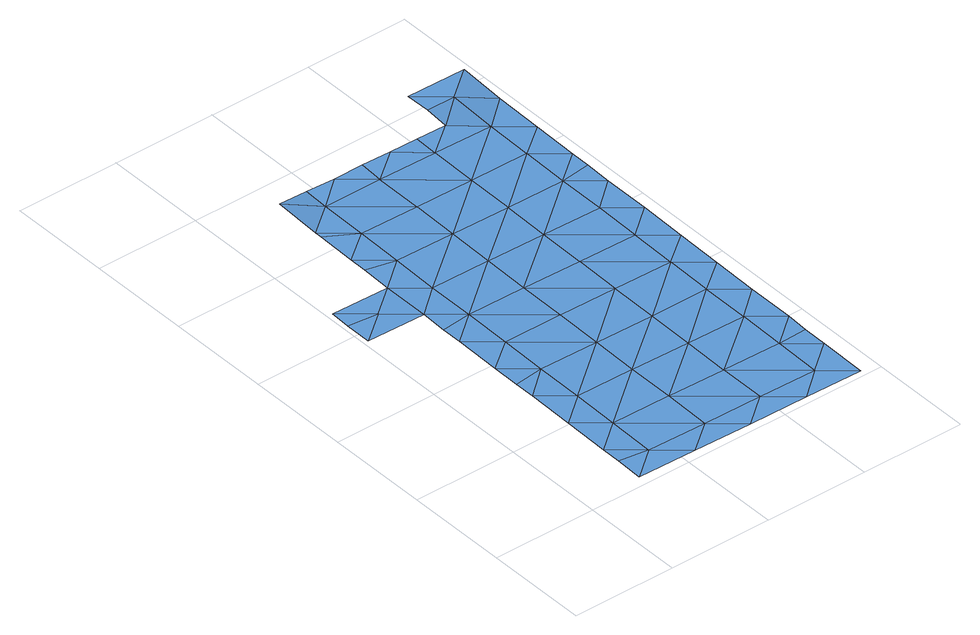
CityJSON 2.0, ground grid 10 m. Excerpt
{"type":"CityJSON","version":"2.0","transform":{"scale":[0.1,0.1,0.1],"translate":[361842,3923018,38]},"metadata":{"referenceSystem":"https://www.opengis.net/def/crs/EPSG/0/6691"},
"CityObjects":{
"waterbody1":{"type":"WaterBody","attributes":{"name":"9","class":"1140","function":"1","WaterBodyRiverFloodingRiskAttribute.description":"5","WaterBodyRiverFloodingRiskAttribute.rankOrg":"1","WaterBodyRiverFloodingRiskAttribute.adminType":"2","WaterBodyRiverFloodingRiskAttribute.scale":"L1"},"geometry":[{"type":"MultiSurface","lod":"1","boundaries":[[[0,1,2]],[[3,1,0]],[[4,1,3]],[[4,5,1]],[[6,5,4]],[[6,7,5]],[[6,8,7]],[[9,8,6]],[[9,10,8]],[[11,10,9]],[[12,10,11]],[[12,13,10]],[[14,13,12]],[[13,14,15]],[[14,16,15]],[[14,17,16]],[[17,14,18]],[[14,19,18]],[[18,19,20]],[[19,21,20]],[[19,22,21]],[[12,22,19]],[[22,23,21]],[[22,24,23]],[[24,22,25]],[[11,25,22]],[[11,26,25]],[[27,25,26]],[[26,28,27]],[[28,26,6]],[[29,27,28]],[[30,27,29]],[[27,30,31]],[[32,33,34]],[[34,33,35]],[[36,37,38]],[[39,37,36]],[[40,37,39]],[[41,42,5]],[[43,34,35]],[[44,32,34]],[[45,32,44]],[[20,45,44]],[[46,45,20]],[[47,46,21]],[[47,21,48]],[[49,48,23]],[[24,31,49]],[[31,24,27]],[[50,30,29]],[[28,51,29]],[[51,28,4]],[[27,24,25]],[[49,23,24]],[[48,21,23]],[[21,46,20]],[[18,20,44]],[[52,17,18]],[[17,53,16]],[[54,15,16]],[[55,13,15]],[[14,12,19]],[[13,40,10]],[[11,22,12]],[[26,11,9]],[[8,10,56]],[[9,6,26]],[[7,8,57]],[[5,7,41]],[[6,4,28]],[[1,58,2]],[[1,5,42]],[[1,42,58]],[[4,3,51]],[[59,3,0]],[[0,2,60]],[[2,61,62]],[[63,64,65]],[[66,50,67]],[[50,29,67]],[[67,29,51]],[[51,68,67]],[[68,51,3]],[[3,59,68]],[[65,68,59]],[[65,69,68]],[[70,65,59]],[[70,59,71]],[[71,0,60]],[[60,2,62]],[[59,0,71]],[[69,67,68]],[[69,66,67]],[[66,69,72]],[[72,69,64]],[[69,65,64]],[[63,65,70]],[[61,2,58]],[[7,73,41]],[[73,7,57]],[[57,8,56]],[[10,74,56]],[[10,40,74]],[[40,13,55]],[[37,40,55]],[[37,55,38]],[[16,75,54]],[[75,16,76]],[[16,53,76]],[[77,76,53]],[[78,79,52]],[[79,53,52]],[[79,80,53]],[[17,52,53]],[[78,52,81]],[[52,82,81]],[[52,18,82]],[[82,18,44]],[[83,82,44]],[[84,82,83]],[[34,43,83]],[[34,83,44]],[[84,81,82]],[[80,77,53]],[[85,15,54]],[[55,15,85]]]}]}
},
"vertices":[
[143,32,5],[87,79,5],[86,33,5],[144,78,5],[144,124,5],[88,125,5],[145,170,5],[88,171,5],[89,217,5],[146,217,5],[90,264,5],[146,263,5],[147,309,5],[90,310,5],[148,355,5],[91,356,5],[92,402,5],[149,401,5],[205,400,5],[205,354,5],[262,400,5],[261,353,5],[204,308,5],[261,307,5],[260,261,5],[203,262,5],[202,216,5],[259,215,5],[202,169,5],[258,169,5],[287,191,5],[288,237,5],[291,469,6],[292,515,8],[263,492,8],[235,516,8],[5,314,5],[34,311,5],[6,334,5],[5,288,5],[62,287,5],[60,148,5],[59,102,5],[235,492,8],[263,446,5],[291,422,5],[290,376,5],[290,357,5],[289,330,5],[289,284,5],[286,145,5],[201,123,5],[149,448,5],[93,448,5],[63,380,5],[62,333,5],[61,241,5],[60,195,5],[58,56,5],[200,31,5],[114,9,5],[58,37,5],[57,10,5],[284,6,5],[285,53,5],[256,30,5],[286,99,5],[258,122,5],[200,77,5],[257,76,5],[228,7,5],[171,8,5],[285,77,5],[60,168,5],[61,261,5],[64,419,5],[64,426,5],[65,472,7],[150,471,6],[121,471,6],[93,472,6],[178,470,6],[206,447,5],[235,469,6],[206,470,6],[63,363,5]
]}
